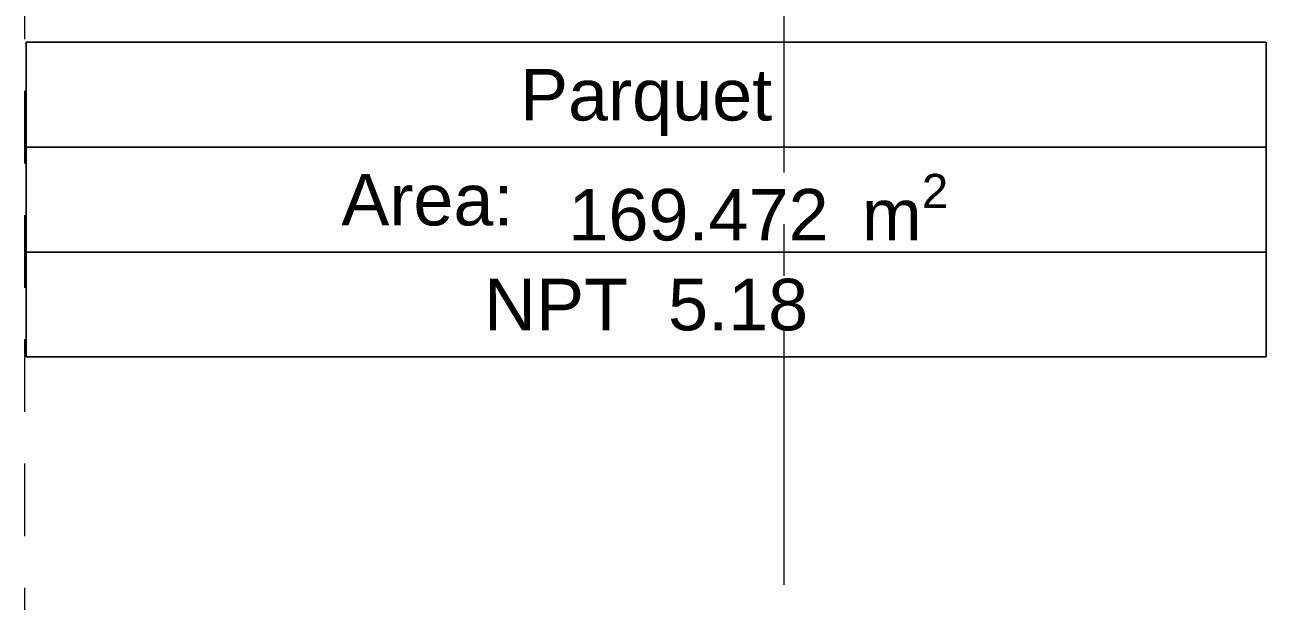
# Model space of a CAD drawing. Header units: inches. Extents: x -19 to 5698, y -728 to 92.
# Drawn here: x 130.07 to 132.478, y 31.279 to 32.398 of the extents above; entities that cross this region are included whole.
import ezdxf

# ---------------------------------------------------------------- set-up
doc = ezdxf.new("R2010")
doc.units = ezdxf.units.IN
doc.header["$MEASUREMENT"] = 0
doc.linetypes.add('Hidden Line', pattern=[0.195611, 0.141111, -0.0545])
doc.linetypes.add('Punto & Raya', pattern=[0.65, 0.5, -0.075, 0, -0.075])
for name, color, linetype in [('02 _ ARQ _ ZON _ Espacio.3D', 7, 'Continuous'), ('08 _ STR _ EXT _ 09 Vigas', 251, 'Continuous'), ('Marcador - Secciones', 7, 'Continuous')]:
    doc.layers.add(name, color=color, linetype=linetype)
doc.styles.add('Estilo_Generado_7', font='swisse.ttf')

msp = doc.modelspace()

# ---------------------------------------------------------------- linework, layer by layer
at = {"layer": '02 _ ARQ _ ZON _ Espacio.3D', "color": 251, "linetype": 'Continuous', "lineweight": 13}
for p, q in [((132.4778, 32.3641), (130.0723, 32.3641)), ((130.0723, 32.3641), (130.0723, 31.7534)), ((130.0723, 32.3641), (132.4778, 32.3641)), ((130.0723, 32.1605), (130.0723, 32.3641)), ((132.4778, 31.7534), (132.4778, 32.3641)), ((132.4778, 32.3641), (132.4778, 32.1605)), ((132.4778, 32.1605), (130.0723, 32.1605)), ((130.0723, 32.1605), (132.4778, 32.1605)), ((130.0723, 31.9569), (130.0723, 32.1605)), ((132.4778, 32.1605), (132.4778, 31.9569)), ((132.4778, 31.9569), (130.0723, 31.9569)), ((130.0723, 31.9569), (132.4778, 31.9569)), ((130.0723, 31.7534), (130.0723, 31.9569)), ((132.4778, 31.9569), (132.4778, 31.7534)), ((130.0723, 31.7534), (132.4778, 31.7534)), ((132.4778, 31.7534), (130.0723, 31.7534))]:
    msp.add_line(p, q, dxfattribs=at)
at = {"layer": '08 _ STR _ EXT _ 09 Vigas', "color": 251, "linetype": 'Hidden Line', "lineweight": 13, "true_color": 0x636466}
msp.add_line((130.07, 30.2), (130.07, 39.4), dxfattribs=at)
at = {"layer": 'Marcador - Secciones', "color": 251, "linetype": 'Punto & Raya', "lineweight": 13, "true_color": 0x636466}
msp.add_line((131.5425, 46.2111), (131.5425, 0.8878), dxfattribs=at)

# ---------------------------------------------------------------- texts
at = {"layer": '02 _ ARQ _ ZON _ Espacio.3D', "color": 251, "lineweight": 25, "char_height": 0.1, "attachment_point": 2, "style": 'Estilo_Generado_7'}
for s, insert in [('\\A1;{\\pqc;\\pt0;\\fSwis721 Ex BT|b0|i0|c238|p34;Parquet}', (131.2751, 32.3123)), ('\\A1;{\\pqc;\\pt0;\\fSwis721 Ex BT|b0|i0|c238|p34;Area: }', (130.8509, 32.1087)), ('\\A1;{\\pqc;\\pt0,0.3;\\fSwis721 Ex BT|b0|i0|c238|p34;169.472\\fSwis721 Ex BT|b0|i0|c238|p34;\\A1{\\H.66x;\\S^  ;}\\fSwis721 Ex BT|b0|i0|c238|p34; m\\fSwis721 Ex BT|b0|i0|c238|p34;\\A1{\\H.66x;\\S2^  ;}}', (131.4927, 32.1087)), ('\\A1;{\\pqc;\\pt0;\\fSwis721 Ex BT|b0|i0|c238|p34;NPT  5.18}', (131.2751, 31.9051))]:
    msp.add_mtext(s, dxfattribs=dict(at, insert=insert))

doc.saveas('drawing.dxf')
